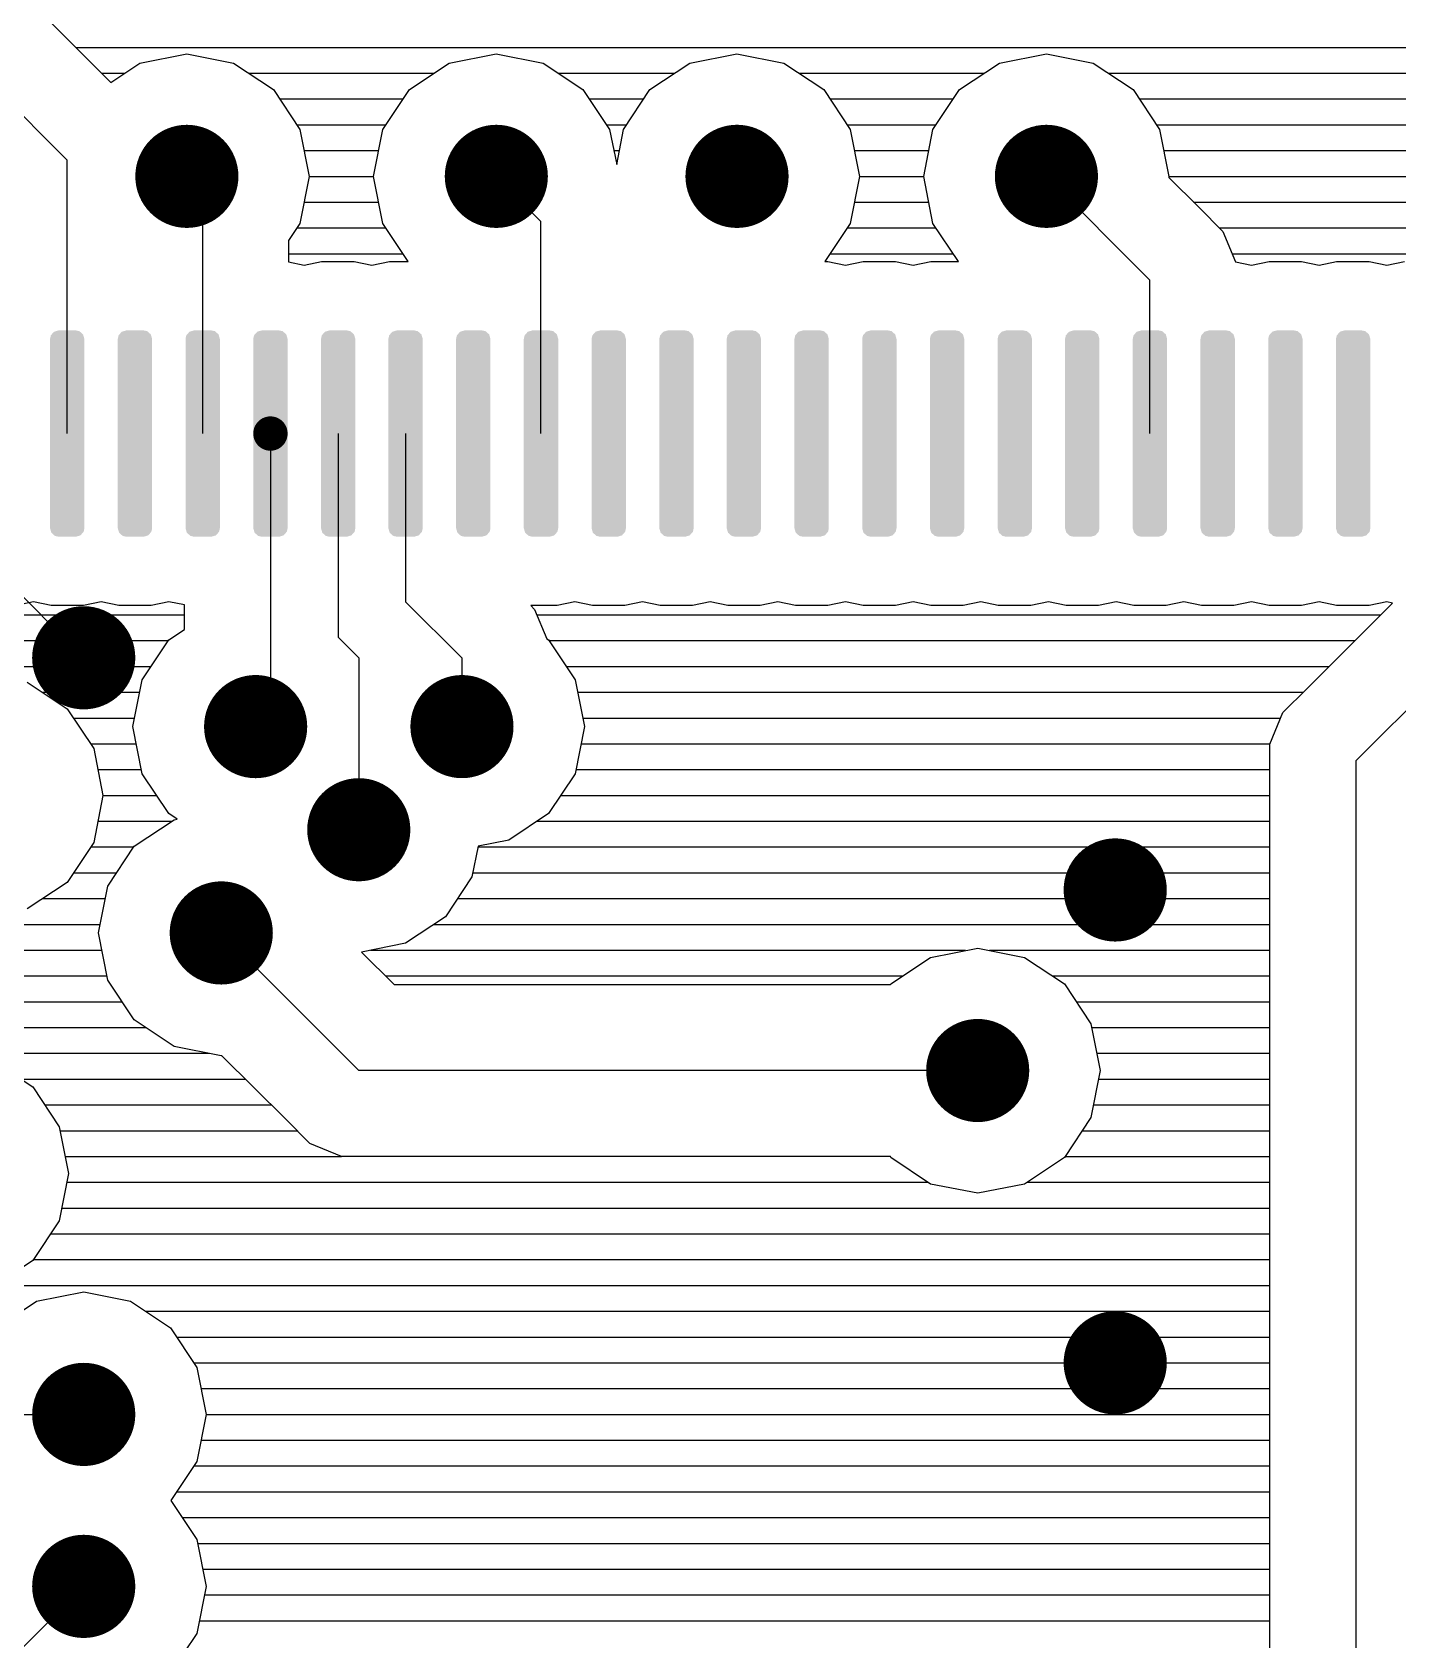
# Model space of a CAD drawing. Extents: x 295 to 953, y 10 to 290.
# Drawn here: x 557.26 to 580.46, y 229.57 to 256.88 of the extents above; entities that cross this region are included whole.
import ezdxf

# ---------------------------------------------------------------- set-up
doc = ezdxf.new("R2010")
doc.units = 0
doc.header["$LTSCALE"] = 5
doc.header["$MEASUREMENT"] = 0
doc.layers.get('0').update_dxf_attribs({"linetype": 'CONTINUOUS', "lineweight": 25})
doc.layers.add('DV-PEI-A6_TOP', color=5, linetype='CONTINUOUS')

msp = doc.modelspace()

# ---------------------------------------------------------------- linework, layer by layer
for points, const_width in [([(559.449, 254.428, 1), (560.325, 254.428, 1)], 0.876), ([(564.707, 254.428, 1), (565.583, 254.428, 1)], 0.876), ([(568.796, 254.428, 1), (569.673, 254.428, 1)], 0.876), ([(574.054, 254.428, 1), (574.93, 254.428, 1)], 0.876), ([(561.161, 250.059, 1), (561.453, 250.059, 1)], 0.292), ([(557.696, 246.25, 1), (558.573, 246.25, 1)], 0.876), ([(560.617, 245.081, 1), (561.494, 245.081, 1)], 0.876), ([(564.123, 245.081, 1), (564.999, 245.081, 1)], 0.876), ([(562.37, 243.329, 1), (563.246, 243.329, 1)], 0.876), ([(575.222, 242.306, 1), (576.099, 242.306, 1)], 0.876), ([(560.033, 241.576, 1), (560.91, 241.576, 1)], 0.876), ([(572.886, 239.239, 1), (573.762, 239.239, 1)], 0.876), ([(575.222, 234.273, 1), (576.099, 234.273, 1)], 0.876), ([(557.696, 233.397, 1), (558.573, 233.397, 1)], 0.876), ([(557.696, 230.476, 1), (558.573, 230.476, 1)], 0.876)]:
    msp.add_lwpolyline(points, format="xyb", close=True, dxfattribs=dict(const_width=const_width))
for points in [[(557.63, 251.788), (557.661, 251.798), (558.072, 251.788), (558.062, 251.798)], [(557.661, 251.798), (557.708, 251.811), (558.062, 251.798), (558, 251.811)], [(558.78, 251.788), (558.812, 251.798), (559.223, 251.788), (559.213, 251.798)], [(558.812, 251.798), (558.859, 251.811), (559.213, 251.798), (559.151, 251.811)], [(559.931, 251.788), (559.963, 251.798), (560.374, 251.788), (560.364, 251.798)], [(559.963, 251.798), (560.01, 251.811), (560.364, 251.798), (560.302, 251.811)], [(561.082, 251.788), (561.114, 251.798), (561.525, 251.788), (561.514, 251.798)], [(561.114, 251.798), (561.161, 251.811), (561.514, 251.798), (561.453, 251.811)], [(562.233, 251.788), (562.265, 251.798), (562.676, 251.788), (562.665, 251.798)], [(562.265, 251.798), (562.312, 251.811), (562.665, 251.798), (562.604, 251.811)], [(563.378, 251.788), (563.41, 251.798), (563.821, 251.788), (563.81, 251.798)], [(563.41, 251.798), (563.457, 251.811), (563.81, 251.798), (563.749, 251.811)], [(564.529, 251.788), (564.561, 251.798), (564.972, 251.788), (564.961, 251.798)], [(564.561, 251.798), (564.607, 251.811), (564.961, 251.798), (564.9, 251.811)], [(565.68, 251.788), (565.712, 251.798), (566.123, 251.788), (566.112, 251.798)], [(565.712, 251.798), (565.758, 251.811), (566.112, 251.798), (566.05, 251.811)], [(566.831, 251.788), (566.862, 251.798), (567.274, 251.788), (567.263, 251.798)], [(566.862, 251.798), (566.909, 251.811), (567.263, 251.798), (567.201, 251.811)], [(567.982, 251.788), (568.013, 251.798), (568.424, 251.788), (568.414, 251.798)], [(568.013, 251.798), (568.06, 251.811), (568.414, 251.798), (568.352, 251.811)], [(569.127, 251.788), (569.158, 251.798), (569.569, 251.788), (569.559, 251.798)], [(569.158, 251.798), (569.205, 251.811), (569.559, 251.798), (569.497, 251.811)], [(570.278, 251.788), (570.309, 251.798), (570.72, 251.788), (570.71, 251.798)], [(570.309, 251.798), (570.356, 251.811), (570.71, 251.798), (570.648, 251.811)], [(571.428, 251.788), (571.46, 251.798), (571.871, 251.788), (571.861, 251.798)], [(571.46, 251.798), (571.507, 251.811), (571.861, 251.798), (571.799, 251.811)], [(572.579, 251.788), (572.611, 251.798), (573.022, 251.788), (573.011, 251.798)], [(572.611, 251.798), (572.658, 251.811), (573.011, 251.798), (572.95, 251.811)], [(573.73, 251.788), (573.762, 251.798), (574.173, 251.788), (574.162, 251.798)], [(573.762, 251.798), (573.809, 251.811), (574.162, 251.798), (574.101, 251.811)], [(574.875, 251.788), (574.907, 251.798), (575.318, 251.788), (575.307, 251.798)], [(574.907, 251.798), (574.954, 251.811), (575.307, 251.798), (575.246, 251.811)], [(576.026, 251.788), (576.058, 251.798), (576.469, 251.788), (576.458, 251.798)], [(576.058, 251.798), (576.105, 251.811), (576.458, 251.798), (576.397, 251.811)], [(577.177, 251.788), (577.209, 251.798), (577.62, 251.788), (577.609, 251.798)], [(577.209, 251.798), (577.255, 251.811), (577.609, 251.798), (577.548, 251.811)], [(578.328, 251.788), (578.36, 251.798), (578.771, 251.788), (578.76, 251.798)], [(578.36, 251.798), (578.406, 251.811), (578.76, 251.798), (578.698, 251.811)], [(579.479, 251.788), (579.51, 251.798), (579.921, 251.788), (579.911, 251.798)], [(579.51, 251.798), (579.557, 251.811), (579.911, 251.798), (579.849, 251.811)], [(557.562, 251.665), (557.576, 251.727), (558.146, 251.665), (558.128, 251.727)], [(557.562, 248.452), (557.562, 251.665), (558.146, 248.452), (558.146, 251.665)], [(557.576, 251.727), (557.59, 251.744), (558.128, 251.727), (558.123, 251.744)], [(557.59, 251.744), (557.63, 251.788), (558.123, 251.744), (558.072, 251.788)], [(558.713, 251.665), (558.727, 251.727), (559.297, 251.665), (559.279, 251.727)], [(558.713, 248.452), (558.713, 251.665), (559.297, 248.452), (559.297, 251.665)], [(558.727, 251.727), (558.741, 251.744), (559.279, 251.727), (559.274, 251.744)], [(558.741, 251.744), (558.78, 251.788), (559.274, 251.744), (559.223, 251.788)], [(559.864, 251.665), (559.877, 251.727), (560.448, 251.665), (560.43, 251.727)], [(559.864, 248.452), (559.864, 251.665), (560.448, 248.452), (560.448, 251.665)], [(559.877, 251.727), (559.892, 251.744), (560.43, 251.727), (560.425, 251.744)], [(559.892, 251.744), (559.931, 251.788), (560.425, 251.744), (560.374, 251.788)], [(561.015, 251.665), (561.028, 251.727), (561.599, 251.665), (561.581, 251.727)], [(561.015, 248.452), (561.015, 251.665), (561.599, 248.452), (561.599, 251.665)], [(561.028, 251.727), (561.043, 251.744), (561.581, 251.727), (561.576, 251.744)], [(561.043, 251.744), (561.082, 251.788), (561.576, 251.744), (561.525, 251.788)], [(562.166, 251.665), (562.179, 251.727), (562.75, 251.665), (562.732, 251.727)], [(562.166, 248.452), (562.166, 251.665), (562.75, 248.452), (562.75, 251.665)], [(562.179, 251.727), (562.194, 251.744), (562.732, 251.727), (562.727, 251.744)], [(562.194, 251.744), (562.233, 251.788), (562.727, 251.744), (562.676, 251.788)], [(563.311, 251.665), (563.324, 251.727), (563.895, 251.665), (563.877, 251.727)], [(563.311, 248.452), (563.311, 251.665), (563.895, 248.452), (563.895, 251.665)], [(563.324, 251.727), (563.339, 251.744), (563.877, 251.727), (563.872, 251.744)], [(563.339, 251.744), (563.378, 251.788), (563.872, 251.744), (563.821, 251.788)], [(564.461, 251.665), (564.475, 251.727), (565.046, 251.665), (565.028, 251.727)], [(564.461, 248.452), (564.461, 251.665), (565.046, 248.452), (565.046, 251.665)], [(564.475, 251.727), (564.49, 251.744), (565.028, 251.727), (565.023, 251.744)], [(564.49, 251.744), (564.529, 251.788), (565.023, 251.744), (564.972, 251.788)], [(565.612, 251.665), (565.626, 251.727), (566.197, 251.665), (566.179, 251.727)], [(565.612, 248.452), (565.612, 251.665), (566.197, 248.452), (566.197, 251.665)], [(565.626, 251.727), (565.641, 251.744), (566.179, 251.727), (566.174, 251.744)], [(565.641, 251.744), (565.68, 251.788), (566.174, 251.744), (566.123, 251.788)], [(566.763, 251.665), (566.777, 251.727), (567.347, 251.665), (567.329, 251.727)], [(566.763, 248.452), (566.763, 251.665), (567.347, 248.452), (567.347, 251.665)], [(566.777, 251.727), (566.792, 251.744), (567.329, 251.727), (567.324, 251.744)], [(566.792, 251.744), (566.831, 251.788), (567.324, 251.744), (567.274, 251.788)], [(567.914, 251.665), (567.928, 251.727), (568.498, 251.665), (568.48, 251.727)], [(567.914, 248.452), (567.914, 251.665), (568.498, 248.452), (568.498, 251.665)], [(567.928, 251.727), (567.943, 251.744), (568.48, 251.727), (568.475, 251.744)], [(567.943, 251.744), (567.982, 251.788), (568.475, 251.744), (568.424, 251.788)], [(569.059, 251.665), (569.073, 251.727), (569.643, 251.665), (569.625, 251.727)], [(569.059, 248.452), (569.059, 251.665), (569.643, 248.452), (569.643, 251.665)], [(569.073, 251.727), (569.088, 251.744), (569.625, 251.727), (569.62, 251.744)], [(569.088, 251.744), (569.127, 251.788), (569.62, 251.744), (569.569, 251.788)], [(570.21, 251.665), (570.224, 251.727), (570.794, 251.665), (570.776, 251.727)], [(570.21, 248.452), (570.21, 251.665), (570.794, 248.452), (570.794, 251.665)], [(570.224, 251.727), (570.238, 251.744), (570.776, 251.727), (570.771, 251.744)], [(570.238, 251.744), (570.278, 251.788), (570.771, 251.744), (570.72, 251.788)], [(571.361, 251.665), (571.374, 251.727), (571.945, 251.665), (571.927, 251.727)], [(571.361, 248.452), (571.361, 251.665), (571.945, 248.452), (571.945, 251.665)], [(571.374, 251.727), (571.389, 251.744), (571.927, 251.727), (571.922, 251.744)], [(571.389, 251.744), (571.428, 251.788), (571.922, 251.744), (571.871, 251.788)], [(572.512, 251.665), (572.525, 251.727), (573.096, 251.665), (573.078, 251.727)], [(572.512, 248.452), (572.512, 251.665), (573.096, 248.452), (573.096, 251.665)], [(572.525, 251.727), (572.54, 251.744), (573.078, 251.727), (573.073, 251.744)], [(572.54, 251.744), (572.579, 251.788), (573.073, 251.744), (573.022, 251.788)], [(573.663, 251.665), (573.676, 251.727), (574.247, 251.665), (574.229, 251.727)], [(573.663, 248.452), (573.663, 251.665), (574.247, 248.452), (574.247, 251.665)], [(573.676, 251.727), (573.691, 251.744), (574.229, 251.727), (574.224, 251.744)], [(573.691, 251.744), (573.73, 251.788), (574.224, 251.744), (574.173, 251.788)], [(574.808, 251.665), (574.821, 251.727), (575.392, 251.665), (575.374, 251.727)], [(574.808, 248.452), (574.808, 251.665), (575.392, 248.452), (575.392, 251.665)], [(574.821, 251.727), (574.836, 251.744), (575.374, 251.727), (575.369, 251.744)], [(574.836, 251.744), (574.875, 251.788), (575.369, 251.744), (575.318, 251.788)], [(575.958, 251.665), (575.972, 251.727), (576.543, 251.665), (576.525, 251.727)], [(575.958, 248.452), (575.958, 251.665), (576.543, 248.452), (576.543, 251.665)], [(575.972, 251.727), (575.987, 251.744), (576.525, 251.727), (576.52, 251.744)], [(575.987, 251.744), (576.026, 251.788), (576.52, 251.744), (576.469, 251.788)], [(577.109, 251.665), (577.123, 251.727), (577.694, 251.665), (577.676, 251.727)], [(577.109, 248.452), (577.109, 251.665), (577.694, 248.452), (577.694, 251.665)], [(577.123, 251.727), (577.138, 251.744), (577.676, 251.727), (577.671, 251.744)], [(577.138, 251.744), (577.177, 251.788), (577.671, 251.744), (577.62, 251.788)], [(578.26, 251.665), (578.274, 251.727), (578.844, 251.665), (578.826, 251.727)], [(578.26, 248.452), (578.26, 251.665), (578.844, 248.452), (578.844, 251.665)], [(578.274, 251.727), (578.289, 251.744), (578.826, 251.727), (578.822, 251.744)], [(578.289, 251.744), (578.328, 251.788), (578.822, 251.744), (578.771, 251.788)], [(579.411, 251.665), (579.425, 251.727), (579.995, 251.665), (579.977, 251.727)], [(579.411, 248.452), (579.411, 251.665), (579.995, 248.452), (579.995, 251.665)], [(579.425, 251.727), (579.44, 251.744), (579.977, 251.727), (579.972, 251.744)], [(579.44, 251.744), (579.479, 251.788), (579.972, 251.744), (579.921, 251.788)], [(557.58, 248.39), (557.562, 248.452), (558.133, 248.39), (558.146, 248.452)], [(557.585, 248.374), (557.58, 248.39), (558.118, 248.374), (558.133, 248.39)], [(557.636, 248.329), (557.585, 248.374), (558.079, 248.329), (558.118, 248.374)], [(557.646, 248.32), (557.636, 248.329), (558.047, 248.32), (558.079, 248.329)], [(557.708, 248.306), (557.646, 248.32), (558, 248.306), (558.047, 248.32)], [(558.731, 248.39), (558.713, 248.452), (559.283, 248.39), (559.297, 248.452)], [(558.736, 248.374), (558.731, 248.39), (559.269, 248.374), (559.283, 248.39)], [(558.787, 248.329), (558.736, 248.374), (559.23, 248.329), (559.269, 248.374)], [(558.797, 248.32), (558.787, 248.329), (559.198, 248.32), (559.23, 248.329)], [(558.859, 248.306), (558.797, 248.32), (559.151, 248.306), (559.198, 248.32)], [(559.882, 248.39), (559.864, 248.452), (560.434, 248.39), (560.448, 248.452)], [(559.887, 248.374), (559.882, 248.39), (560.42, 248.374), (560.434, 248.39)], [(559.938, 248.329), (559.887, 248.374), (560.38, 248.329), (560.42, 248.374)], [(559.948, 248.32), (559.938, 248.329), (560.349, 248.32), (560.38, 248.329)], [(560.01, 248.306), (559.948, 248.32), (560.302, 248.306), (560.349, 248.32)], [(561.033, 248.39), (561.015, 248.452), (561.585, 248.39), (561.599, 248.452)], [(561.038, 248.374), (561.033, 248.39), (561.57, 248.374), (561.585, 248.39)], [(561.089, 248.329), (561.038, 248.374), (561.531, 248.329), (561.57, 248.374)], [(561.099, 248.32), (561.089, 248.329), (561.5, 248.32), (561.531, 248.329)], [(561.161, 248.306), (561.099, 248.32), (561.453, 248.306), (561.5, 248.32)], [(562.184, 248.39), (562.166, 248.452), (562.736, 248.39), (562.75, 248.452)], [(562.188, 248.374), (562.184, 248.39), (562.721, 248.374), (562.736, 248.39)], [(562.239, 248.329), (562.188, 248.374), (562.682, 248.329), (562.721, 248.374)], [(562.25, 248.32), (562.239, 248.329), (562.65, 248.32), (562.682, 248.329)], [(562.312, 248.306), (562.25, 248.32), (562.604, 248.306), (562.65, 248.32)], [(563.329, 248.39), (563.311, 248.452), (563.881, 248.39), (563.895, 248.452)], [(563.333, 248.374), (563.329, 248.39), (563.866, 248.374), (563.881, 248.39)], [(563.384, 248.329), (563.333, 248.374), (563.827, 248.329), (563.866, 248.374)], [(563.395, 248.32), (563.384, 248.329), (563.795, 248.32), (563.827, 248.329)], [(563.457, 248.306), (563.395, 248.32), (563.749, 248.306), (563.795, 248.32)], [(564.479, 248.39), (564.461, 248.452), (565.032, 248.39), (565.046, 248.452)], [(564.484, 248.374), (564.479, 248.39), (565.017, 248.374), (565.032, 248.39)], [(564.535, 248.329), (564.484, 248.374), (564.978, 248.329), (565.017, 248.374)], [(564.546, 248.32), (564.535, 248.329), (564.946, 248.32), (564.978, 248.329)], [(564.607, 248.306), (564.546, 248.32), (564.9, 248.306), (564.946, 248.32)], [(565.63, 248.39), (565.612, 248.452), (566.183, 248.39), (566.197, 248.452)], [(565.635, 248.374), (565.63, 248.39), (566.168, 248.374), (566.183, 248.39)], [(565.686, 248.329), (565.635, 248.374), (566.129, 248.329), (566.168, 248.374)], [(565.697, 248.32), (565.686, 248.329), (566.097, 248.32), (566.129, 248.329)], [(565.758, 248.306), (565.697, 248.32), (566.05, 248.306), (566.097, 248.32)], [(566.781, 248.39), (566.763, 248.452), (567.334, 248.39), (567.347, 248.452)], [(566.786, 248.374), (566.781, 248.39), (567.319, 248.374), (567.334, 248.39)], [(566.837, 248.329), (566.786, 248.374), (567.28, 248.329), (567.319, 248.374)], [(566.848, 248.32), (566.837, 248.329), (567.248, 248.32), (567.28, 248.329)], [(566.909, 248.306), (566.848, 248.32), (567.201, 248.306), (567.248, 248.32)], [(567.932, 248.39), (567.914, 248.452), (568.485, 248.39), (568.498, 248.452)], [(567.937, 248.374), (567.932, 248.39), (568.47, 248.374), (568.485, 248.39)], [(567.988, 248.329), (567.937, 248.374), (568.431, 248.329), (568.47, 248.374)], [(567.998, 248.32), (567.988, 248.329), (568.399, 248.32), (568.431, 248.329)], [(568.06, 248.306), (567.998, 248.32), (568.352, 248.306), (568.399, 248.32)], [(569.077, 248.39), (569.059, 248.452), (569.63, 248.39), (569.643, 248.452)], [(569.082, 248.374), (569.077, 248.39), (569.615, 248.374), (569.63, 248.39)], [(569.133, 248.329), (569.082, 248.374), (569.576, 248.329), (569.615, 248.374)], [(569.144, 248.32), (569.133, 248.329), (569.544, 248.32), (569.576, 248.329)], [(569.205, 248.306), (569.144, 248.32), (569.497, 248.306), (569.544, 248.32)], [(570.228, 248.39), (570.21, 248.452), (570.781, 248.39), (570.794, 248.452)], [(570.233, 248.374), (570.228, 248.39), (570.766, 248.374), (570.781, 248.39)], [(570.284, 248.329), (570.233, 248.374), (570.727, 248.329), (570.766, 248.374)], [(570.294, 248.32), (570.284, 248.329), (570.695, 248.32), (570.727, 248.329)], [(570.356, 248.306), (570.294, 248.32), (570.648, 248.306), (570.695, 248.32)], [(571.379, 248.39), (571.361, 248.452), (571.931, 248.39), (571.945, 248.452)], [(571.384, 248.374), (571.379, 248.39), (571.917, 248.374), (571.931, 248.39)], [(571.435, 248.329), (571.384, 248.374), (571.878, 248.329), (571.917, 248.374)], [(571.445, 248.32), (571.435, 248.329), (571.846, 248.32), (571.878, 248.329)], [(571.507, 248.306), (571.445, 248.32), (571.799, 248.306), (571.846, 248.32)], [(572.53, 248.39), (572.512, 248.452), (573.082, 248.39), (573.096, 248.452)], [(572.535, 248.374), (572.53, 248.39), (573.067, 248.374), (573.082, 248.39)], [(572.586, 248.329), (572.535, 248.374), (573.028, 248.329), (573.067, 248.374)], [(572.596, 248.32), (572.586, 248.329), (572.997, 248.32), (573.028, 248.329)], [(572.658, 248.306), (572.596, 248.32), (572.95, 248.306), (572.997, 248.32)], [(573.681, 248.39), (573.663, 248.452), (574.233, 248.39), (574.247, 248.452)], [(573.685, 248.374), (573.681, 248.39), (574.218, 248.374), (574.233, 248.39)], [(573.736, 248.329), (573.685, 248.374), (574.179, 248.329), (574.218, 248.374)], [(573.747, 248.32), (573.736, 248.329), (574.148, 248.32), (574.179, 248.329)], [(573.809, 248.306), (573.747, 248.32), (574.101, 248.306), (574.148, 248.32)], [(574.826, 248.39), (574.808, 248.452), (575.378, 248.39), (575.392, 248.452)], [(574.831, 248.374), (574.826, 248.39), (575.363, 248.374), (575.378, 248.39)], [(574.881, 248.329), (574.831, 248.374), (575.324, 248.329), (575.363, 248.374)], [(574.892, 248.32), (574.881, 248.329), (575.293, 248.32), (575.324, 248.329)], [(574.954, 248.306), (574.892, 248.32), (575.246, 248.306), (575.293, 248.32)], [(575.976, 248.39), (575.958, 248.452), (576.529, 248.39), (576.543, 248.452)], [(575.981, 248.374), (575.976, 248.39), (576.514, 248.374), (576.529, 248.39)], [(576.032, 248.329), (575.981, 248.374), (576.475, 248.329), (576.514, 248.374)], [(576.043, 248.32), (576.032, 248.329), (576.443, 248.32), (576.475, 248.329)], [(576.105, 248.306), (576.043, 248.32), (576.397, 248.306), (576.443, 248.32)], [(577.127, 248.39), (577.109, 248.452), (577.68, 248.39), (577.694, 248.452)], [(577.132, 248.374), (577.127, 248.39), (577.665, 248.374), (577.68, 248.39)], [(577.183, 248.329), (577.132, 248.374), (577.626, 248.329), (577.665, 248.374)], [(577.194, 248.32), (577.183, 248.329), (577.594, 248.32), (577.626, 248.329)], [(577.255, 248.306), (577.194, 248.32), (577.548, 248.306), (577.594, 248.32)], [(578.278, 248.39), (578.26, 248.452), (578.831, 248.39), (578.844, 248.452)], [(578.283, 248.374), (578.278, 248.39), (578.816, 248.374), (578.831, 248.39)], [(578.334, 248.329), (578.283, 248.374), (578.777, 248.329), (578.816, 248.374)], [(578.345, 248.32), (578.334, 248.329), (578.745, 248.32), (578.777, 248.329)], [(578.406, 248.306), (578.345, 248.32), (578.698, 248.306), (578.745, 248.32)], [(579.429, 248.39), (579.411, 248.452), (579.982, 248.39), (579.995, 248.452)], [(579.434, 248.374), (579.429, 248.39), (579.967, 248.374), (579.982, 248.39)], [(579.485, 248.329), (579.434, 248.374), (579.928, 248.329), (579.967, 248.374)], [(579.496, 248.32), (579.485, 248.329), (579.896, 248.32), (579.928, 248.329)], [(579.557, 248.306), (579.496, 248.32), (579.849, 248.306), (579.896, 248.32)]]:
    msp.add_solid(points)
at = {"layer": 'DV-PEI-A6_TOP', "color": 7}
for p, q in [((556.621, 257.998), (558.596, 256.023)), ((557.854, 254.703), (555.798, 256.765)), ((558.006, 256.619), (586.299, 256.619)), ((559.087, 256.35), (559.887, 256.508)), ((559.887, 256.508), (560.682, 256.35)), ((564.345, 256.35), (565.145, 256.508)), ((565.145, 256.508), (565.939, 256.35)), ((568.434, 256.35), (569.234, 256.508)), ((569.234, 256.508), (570.029, 256.35)), ((573.692, 256.35), (574.492, 256.508)), ((574.492, 256.508), (575.287, 256.35)), ((558.444, 256.181), (558.83, 256.181)), ((558.596, 256.023), (559.087, 256.35)), ((560.682, 256.35), (561.359, 255.901)), ((560.939, 256.181), (564.088, 256.181)), ((563.667, 255.901), (564.345, 256.35)), ((565.939, 256.35), (566.617, 255.901)), ((566.197, 256.181), (568.177, 256.181)), ((567.756, 255.901), (568.434, 256.35)), ((570.029, 256.35), (570.707, 255.901)), ((570.286, 256.181), (573.435, 256.181)), ((573.014, 255.901), (573.692, 256.35)), ((575.287, 256.35), (575.964, 255.901)), ((575.544, 256.181), (585.861, 256.181)), ((561.359, 255.901), (561.809, 255.223)), ((563.217, 255.223), (563.667, 255.901)), ((566.617, 255.901), (567.067, 255.223)), ((567.306, 255.223), (567.756, 255.901)), ((570.707, 255.901), (571.156, 255.223)), ((572.564, 255.223), (573.014, 255.901)), ((575.964, 255.901), (576.414, 255.223)), ((561.464, 255.743), (563.562, 255.743)), ((566.722, 255.743), (567.651, 255.743)), ((570.812, 255.743), (572.909, 255.743)), ((576.069, 255.743), (585.423, 255.743)), ((561.757, 255.305), (563.27, 255.305)), ((561.809, 255.223), (561.967, 254.428)), ((563.059, 254.428), (563.217, 255.223)), ((567.014, 255.305), (567.359, 255.305)), ((567.067, 255.223), (567.19, 254.627)), ((567.19, 254.627), (567.306, 255.223)), ((571.104, 255.305), (572.617, 255.305)), ((571.156, 255.223), (571.314, 254.428)), ((572.407, 254.428), (572.564, 255.223)), ((576.362, 255.305), (585.206, 255.305)), ((576.414, 255.223), (576.572, 254.428)), ((561.879, 254.867), (563.147, 254.867)), ((567.137, 254.867), (567.236, 254.867)), ((571.226, 254.867), (572.494, 254.867)), ((576.484, 254.867), (585.136, 254.867)), ((557.854, 250.059), (557.854, 254.703)), ((560.156, 254.154), (559.887, 254.428)), ((561.967, 254.428), (561.809, 253.628)), ((561.967, 254.428), (563.059, 254.428)), ((563.217, 253.628), (563.059, 254.428)), ((565.904, 253.663), (565.145, 254.428)), ((571.314, 254.428), (571.156, 253.628)), ((571.314, 254.428), (572.407, 254.428)), ((572.564, 253.628), (572.407, 254.428)), ((576.251, 252.664), (574.492, 254.428)), ((576.572, 254.428), (585.136, 254.428)), ((576.572, 254.428), (576.572, 254.411)), ((576.572, 254.411), (577.08, 253.903)), ((560.156, 250.059), (560.156, 254.154)), ((561.879, 253.99), (563.147, 253.99)), ((571.226, 253.99), (572.494, 253.99)), ((576.993, 253.99), (585.136, 253.99)), ((577.08, 253.903), (577.489, 253.494)), ((561.809, 253.628), (561.616, 253.336)), ((561.757, 253.552), (563.27, 253.552)), ((563.649, 252.98), (563.217, 253.628)), ((565.904, 250.059), (565.904, 253.663)), ((571.156, 253.628), (570.724, 252.98)), ((571.104, 253.552), (572.617, 253.552)), ((572.997, 252.98), (572.564, 253.628)), ((577.431, 253.552), (585.136, 253.552)), ((577.489, 253.494), (577.705, 252.974)), ((561.616, 253.336), (561.616, 252.974)), ((561.616, 253.114), (563.562, 253.114)), ((561.616, 252.974), (561.879, 252.921)), ((561.879, 252.921), (562.177, 252.98)), ((562.177, 252.98), (562.732, 252.98)), ((562.732, 252.98), (563.03, 252.921)), ((563.03, 252.921), (563.328, 252.98)), ((563.328, 252.98), (563.649, 252.98)), ((570.724, 252.98), (570.777, 252.98)), ((570.777, 252.98), (571.08, 252.921)), ((570.812, 253.114), (572.909, 253.114)), ((571.08, 252.921), (571.378, 252.98)), ((571.378, 252.98), (571.928, 252.98)), ((571.928, 252.98), (572.225, 252.921)), ((572.225, 252.921), (572.529, 252.98)), ((572.529, 252.98), (572.997, 252.98)), ((577.647, 253.114), (585.136, 253.114)), ((577.705, 252.974), (577.974, 252.921)), ((577.974, 252.921), (578.278, 252.98)), ((578.278, 252.98), (578.827, 252.98)), ((578.827, 252.98), (579.125, 252.921)), ((579.125, 252.921), (579.423, 252.98)), ((579.423, 252.98), (579.978, 252.98)), ((579.978, 252.98), (580.276, 252.921)), ((580.276, 252.921), (580.574, 252.98)), ((576.251, 250.059), (576.251, 252.664)), ((561.307, 250.059), (561.307, 245.332)), ((562.458, 250.059), (562.458, 246.6)), ((563.603, 250.059), (563.603, 247.202)), ((556.709, 247.675), (558.135, 246.25)), ((557.282, 247.202), (556.984, 247.138)), ((557.58, 247.138), (557.282, 247.202)), ((558.432, 247.202), (558.129, 247.138)), ((558.73, 247.138), (558.432, 247.202)), ((559.583, 247.202), (559.28, 247.138)), ((559.846, 247.149), (559.583, 247.202)), ((563.603, 247.202), (564.561, 246.25)), ((566.477, 247.202), (566.179, 247.138)), ((566.781, 247.138), (566.477, 247.202)), ((567.628, 247.202), (567.33, 247.138)), ((567.926, 247.138), (567.628, 247.202)), ((568.779, 247.202), (568.481, 247.138)), ((569.077, 247.138), (568.779, 247.202)), ((569.93, 247.202), (569.626, 247.138)), ((570.227, 247.138), (569.93, 247.202)), ((571.08, 247.202), (570.777, 247.138)), ((571.378, 247.138), (571.08, 247.202)), ((572.225, 247.202), (571.928, 247.138)), ((572.529, 247.138), (572.225, 247.202)), ((573.376, 247.202), (573.078, 247.138)), ((573.674, 247.138), (573.376, 247.202)), ((574.527, 247.202), (574.229, 247.138)), ((574.825, 247.138), (574.527, 247.202)), ((575.678, 247.202), (575.374, 247.138)), ((575.976, 247.138), (575.678, 247.202)), ((576.829, 247.202), (576.525, 247.138)), ((577.127, 247.138), (576.829, 247.202)), ((577.974, 247.202), (577.676, 247.138)), ((578.278, 247.138), (577.974, 247.202)), ((579.125, 247.202), (578.827, 247.138)), ((578.92, 245.73), (580.369, 247.178)), ((579.423, 247.138), (579.125, 247.202)), ((580.276, 247.202), (579.978, 247.138)), ((580.369, 247.178), (580.276, 247.202)), ((546.556, 246.98), (559.846, 246.98)), ((558.129, 247.138), (557.58, 247.138)), ((559.28, 247.138), (558.73, 247.138)), ((559.846, 246.729), (559.846, 247.149)), ((566.179, 247.138), (565.729, 247.138)), ((565.729, 247.138), (565.793, 247.073)), ((565.793, 247.073), (566.004, 246.571)), ((565.834, 246.98), (580.165, 246.98)), ((567.33, 247.138), (566.781, 247.138)), ((568.481, 247.138), (567.926, 247.138)), ((569.626, 247.138), (569.077, 247.138)), ((570.777, 247.138), (570.227, 247.138)), ((571.928, 247.138), (571.378, 247.138)), ((573.078, 247.138), (572.529, 247.138)), ((574.229, 247.138), (573.674, 247.138)), ((575.374, 247.138), (574.825, 247.138)), ((576.525, 247.138), (575.976, 247.138)), ((577.676, 247.138), (577.127, 247.138)), ((578.827, 247.138), (578.278, 247.138)), ((579.978, 247.138), (579.423, 247.138)), ((559.578, 246.553), (559.846, 246.729)), ((581.999, 246.746), (579.75, 244.497)), ((555.815, 246.542), (559.572, 246.542)), ((559.128, 245.876), (559.578, 246.553)), ((562.458, 246.6), (562.808, 246.25)), ((566.004, 246.571), (566.033, 246.553)), ((566.033, 246.553), (566.483, 245.876)), ((566.039, 246.542), (579.727, 246.542)), ((556.253, 246.104), (559.274, 246.104)), ((562.808, 246.25), (562.808, 243.329)), ((564.561, 246.25), (564.561, 245.081)), ((566.337, 246.104), (579.288, 246.104)), ((557.176, 245.835), (557.854, 245.385)), ((558.97, 245.081), (559.128, 245.876)), ((566.483, 245.876), (566.641, 245.081)), ((557.434, 245.665), (559.087, 245.665)), ((566.524, 245.665), (578.85, 245.665)), ((578.511, 245.321), (578.92, 245.73)), ((557.854, 245.385), (558.304, 244.707)), ((561.307, 245.332), (561.056, 245.081)), ((578.289, 244.783), (578.511, 245.321)), ((557.959, 245.227), (558.999, 245.227)), ((559.128, 244.281), (558.97, 245.081)), ((566.641, 245.081), (566.483, 244.281)), ((566.611, 245.227), (578.471, 245.227)), ((558.251, 244.789), (559.028, 244.789)), ((558.304, 244.707), (558.462, 243.913)), ((566.582, 244.789), (578.289, 244.789)), ((578.289, 244.205), (578.289, 244.783)), ((579.75, 244.497), (579.75, 225.218)), ((558.374, 244.351), (559.116, 244.351)), ((559.578, 243.603), (559.128, 244.281)), ((566.483, 244.281), (566.033, 243.603)), ((566.494, 244.351), (578.289, 244.351)), ((578.289, 225.82), (578.289, 244.205)), ((558.462, 243.913), (558.304, 243.112)), ((558.462, 243.913), (559.373, 243.913)), ((566.237, 243.913), (578.289, 243.913)), ((558.374, 243.475), (559.63, 243.475)), ((558.993, 243.048), (559.671, 243.498)), ((559.724, 243.51), (559.578, 243.603)), ((559.671, 243.498), (559.724, 243.51)), ((566.033, 243.603), (565.355, 243.153)), ((565.834, 243.475), (578.289, 243.475)), ((558.304, 243.112), (557.854, 242.435)), ((565.355, 243.153), (564.835, 243.048)), ((558.251, 243.036), (558.987, 243.036)), ((558.543, 242.371), (558.993, 243.048)), ((564.835, 243.048), (564.73, 242.528)), ((564.829, 243.036), (578.289, 243.036)), ((557.959, 242.598), (558.69, 242.598)), ((564.73, 242.528), (564.28, 241.851)), ((564.742, 242.598), (578.289, 242.598)), ((557.854, 242.435), (557.176, 241.985)), ((558.386, 241.576), (558.543, 242.371)), ((557.434, 242.16), (558.503, 242.16)), ((564.485, 242.16), (578.289, 242.16)), ((554.91, 241.722), (558.415, 241.722)), ((564.28, 241.851), (563.603, 241.401)), ((564.082, 241.722), (578.289, 241.722)), ((558.543, 240.776), (558.386, 241.576)), ((562.808, 239.239), (560.471, 241.576)), ((554.857, 241.284), (558.444, 241.284)), ((563.603, 241.401), (562.855, 241.249)), ((562.855, 241.249), (563.41, 240.7)), ((563.007, 241.284), (573.119, 241.284)), ((571.846, 240.711), (572.523, 241.161)), ((572.523, 241.161), (573.324, 241.319)), ((573.324, 241.319), (574.118, 241.161)), ((573.522, 241.284), (578.289, 241.284)), ((574.118, 241.161), (574.796, 240.711)), ((554.91, 240.846), (558.532, 240.846)), ((558.993, 240.098), (558.543, 240.776)), ((563.264, 240.846), (572.044, 240.846)), ((563.41, 240.7), (571.84, 240.7)), ((571.84, 240.7), (571.846, 240.711)), ((574.597, 240.846), (578.289, 240.846)), ((574.796, 240.711), (575.246, 240.034)), ((554.892, 240.408), (558.789, 240.408)), ((575, 240.408), (578.289, 240.408)), ((559.671, 239.648), (558.993, 240.098)), ((554.886, 239.969), (559.192, 239.969)), ((575.246, 240.034), (575.404, 239.239)), ((575.257, 239.969), (578.289, 239.969)), ((555.996, 239.531), (560.267, 239.531)), ((560.471, 239.49), (559.671, 239.648)), ((575.345, 239.531), (578.289, 239.531)), ((556.592, 239.409), (557.27, 238.959)), ((560.483, 239.49), (560.471, 239.49)), ((561.57, 238.41), (560.483, 239.49)), ((573.324, 239.239), (562.808, 239.239)), ((575.404, 239.239), (575.246, 238.439)), ((557.071, 239.093), (560.886, 239.093)), ((575.374, 239.093), (578.289, 239.093)), ((557.27, 238.959), (557.72, 238.281)), ((557.474, 238.655), (561.324, 238.655)), ((575.246, 238.439), (574.796, 237.761)), ((575.287, 238.655), (578.289, 238.655)), ((557.72, 238.281), (557.878, 237.487)), ((557.731, 238.217), (561.762, 238.217)), ((561.979, 238.001), (561.57, 238.41)), ((575.1, 238.217), (578.289, 238.217)), ((562.516, 237.779), (561.979, 238.001)), ((557.819, 237.779), (562.516, 237.779)), ((571.84, 237.779), (562.516, 237.779)), ((571.846, 237.761), (571.84, 237.779)), ((572.523, 237.311), (571.846, 237.761)), ((574.796, 237.761), (574.118, 237.311)), ((574.802, 237.779), (578.289, 237.779)), ((557.878, 237.487), (557.72, 236.686)), ((557.848, 237.341), (572.483, 237.341)), ((574.159, 237.341), (578.289, 237.341)), ((573.324, 237.154), (572.523, 237.311)), ((574.118, 237.311), (573.324, 237.154)), ((557.761, 236.902), (578.289, 236.902)), ((557.72, 236.686), (557.27, 236.009)), ((557.574, 236.464), (578.289, 236.464)), ((557.27, 236.009), (556.592, 235.559)), ((557.276, 236.026), (578.289, 236.026)), ((556.633, 235.588), (578.289, 235.588)), ((557.334, 235.319), (558.135, 235.477)), ((558.135, 235.477), (558.929, 235.319)), ((556.657, 234.869), (557.334, 235.319)), ((558.929, 235.319), (559.607, 234.869)), ((559.186, 235.15), (578.289, 235.15)), ((559.607, 234.869), (560.057, 234.192)), ((559.712, 234.712), (578.289, 234.712)), ((560.004, 234.273), (578.289, 234.273)), ((560.057, 234.192), (560.214, 233.397)), ((560.127, 233.835), (578.289, 233.835)), ((556.382, 233.397), (558.135, 233.397)), ((560.214, 233.397), (560.057, 232.597)), ((560.214, 233.397), (578.289, 233.397)), ((560.127, 232.959), (578.289, 232.959)), ((560.057, 232.597), (559.613, 231.937)), ((560.004, 232.521), (578.289, 232.521)), ((559.613, 231.937), (560.057, 231.271)), ((559.712, 232.083), (578.289, 232.083)), ((559.811, 231.645), (578.289, 231.645)), ((560.057, 231.271), (560.214, 230.476)), ((560.068, 231.206), (578.289, 231.206)), ((560.156, 230.768), (578.289, 230.768)), ((554.606, 226.948), (558.135, 230.476)), ((560.214, 230.476), (560.057, 229.676)), ((560.185, 230.33), (578.289, 230.33)), ((560.057, 229.676), (559.613, 229.016)), ((560.097, 229.892), (578.289, 229.892))]:
    msp.add_line(p, q, dxfattribs=at)

doc.saveas('drawing.dxf')
